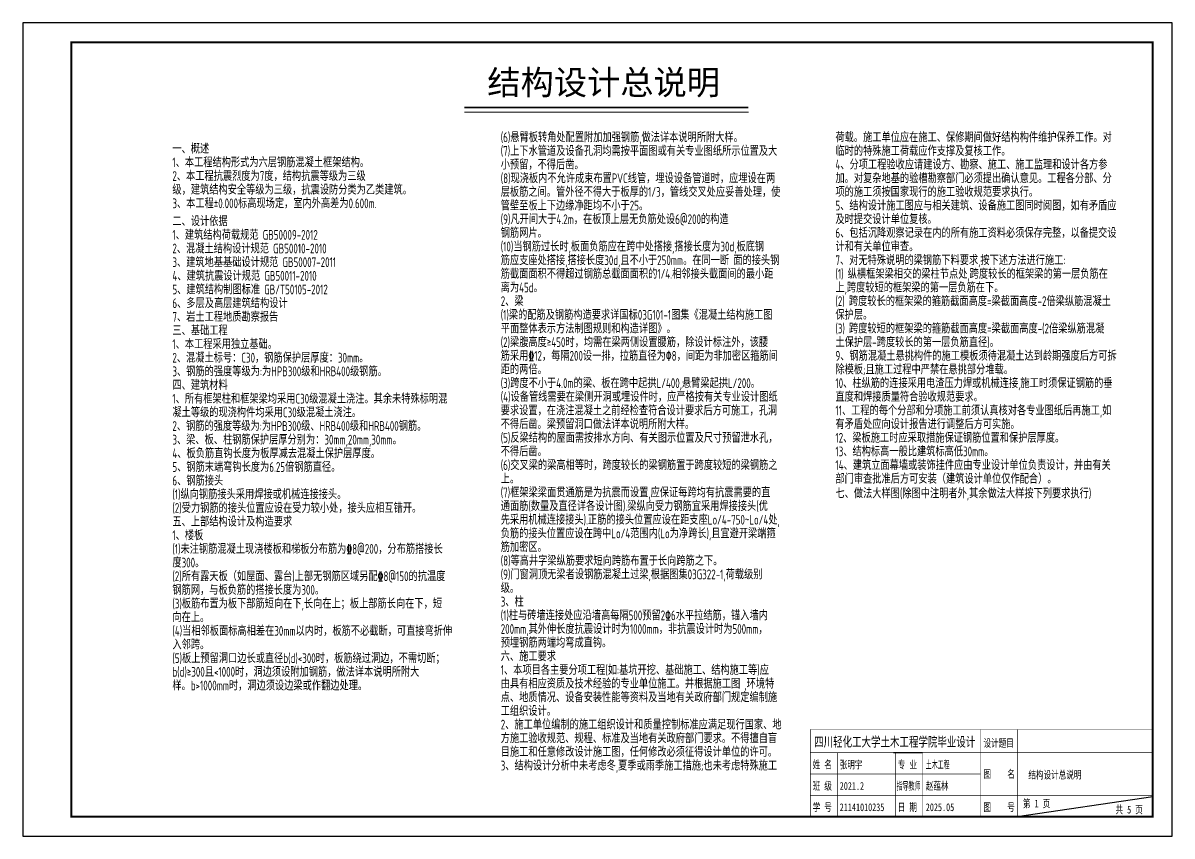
# Model space of a CAD drawing. Extents: x -404739 to -342866, y 27484 to 252481.
# Drawn here: x -402266 to -342866, y 210481 to 252481 of the extents above; entities that cross this region are included whole.
import ezdxf

# ---------------------------------------------------------------- set-up
doc = ezdxf.new("R2010")
doc.units = 0
doc.header["$LTSCALE"] = 1000
doc.header["$MEASUREMENT"] = 0
doc.layers.add('4', color=4, linetype='Continuous', lineweight=5)
for name, color, linetype in [('PUB_TITLE', 4, 'Continuous'), ('TEXT', 7, 'Continuous'), ('TK', 4, 'Continuous'), ('TXT', 7, 'Continuous'), ('文字', 7, 'Continuous')]:
    doc.layers.add(name, color=color, linetype=linetype)
doc.styles.add('TCCAD_Dimension', font='Tssdeng.shx', dxfattribs={"width": 0.7, "bigfont": 'hztxt.shx'})
doc.styles.add('TK', font='', dxfattribs={"width": 0.8})
doc.styles.add('标题1', font='simhei.ttf', dxfattribs={"width": 1.5})
doc.styles.add('黑体', font='simhei.ttf')
doc.styles.get('TK').set_extended_font_data('宋体')

msp = doc.modelspace()

# ---------------------------------------------------------------- linework, layer by layer
for p, q in [((-355765.5, 214780.5), (-357265.5, 214780.5)), ((-350865.5, 211480.5), (-343865.5, 212524.8))]:
    msp.add_line(p, q)
at = {"layer": '4', "color": 7, "linetype": 'ByBlock'}
msp.add_line((-379442.3, 247871.6), (-364761.7, 247871.6), dxfattribs=at)
at = {"layer": '4', "color": 7, "linetype": 'ByBlock', "const_width": 84}
msp.add_lwpolyline([(-379448.5, 248108), (-364761.7, 248108)], dxfattribs=at)
at = {"layer": 'PUB_TITLE'}
msp.add_lwpolyline([(-402265.5, 210480.5), (-342865.5, 210480.5), (-342865.5, 252480.5), (-402265.5, 252480.5)], close=True, dxfattribs=at)
at = {"layer": 'PUB_TITLE', "const_width": 100}
msp.add_lwpolyline([(-399765.5, 211480.5), (-343865.5, 211480.5), (-343865.5, 251480.5), (-399765.5, 251480.5)], close=True, dxfattribs=at)
at = {"layer": '文字', "color": 0, "const_width": 30}
for points in [[(-361565.5, 215980.5), (-343865.5, 215980.5), (-343865.5, 211480.5), (-361565.5, 211480.5), (-361565.5, 215980.5)], [(-352765.5, 215980.5), (-352765.5, 211480.5)], [(-350865.5, 215980.5), (-350865.5, 211480.5)], [(-361565.5, 214780.5), (-343865.5, 214780.5)], [(-357165.5, 214780.5), (-357165.5, 211480.5)], [(-355765.5, 214780.5), (-355765.5, 211480.5)], [(-361565.5, 213680.5), (-352765.5, 213680.5)], [(-361565.5, 212580.5), (-343865.5, 212580.5)]]:
    msp.add_lwpolyline(points, dxfattribs=at)
at = {"layer": '文字', "color": 0, "const_width": 30, "elevation": 0}
msp.add_lwpolyline([(-360165.5, 214780.5), (-360165.5, 211480.5)], dxfattribs=at)

# ---------------------------------------------------------------- texts
at = {"layer": 'TEXT', "style": 'TCCAD_Dimension', "width": 0.7}
for s, p in [('(6)悬臂板转角处配置附加加强钢筋,做法详本说明所附大样。', (-377568.3, 246324.6)), ('一、概述', (-394541.5, 245734.2)), ('临时的特殊施工荷载应作支撑及复核工作。', (-360265.8, 245619)), ('1、本工程结构形式为六层钢筋混凝土框架结构。', (-394541.5, 245028.6)), ('小预留，不得后凿。', (-377568.3, 244913.4)), ('级，建筑结构安全等级为三级，抗震设防分类为乙类建筑。', (-394541.5, 243617.4)), ('项的施工须按国家现行的施工验收规范要求执行。', (-360265.8, 243502.2)), ('3、本工程%%P0.000标高现场定，室内外高差为0.600m.', (-394541.5, 242911.8)), ('管壁至板上下边缘净距均不小于25。', (-377568.3, 242796.6)), ('二、设计依据', (-394541.5, 241989)), ('及时提交设计单位复核。', (-360265.8, 242091)), ('1、建筑结构荷载规范 GB50009-2012', (-394541.5, 241283.4)), ('计和有关单位审查。', (-360265.8, 240679.8)), ('2、混凝土结构设计规范 GB50010-2010', (-394541.5, 240577.8)), ('3、建筑地基基础设计规范 GB50007-2011', (-394541.5, 239872.2)), ('7、对无特殊说明的梁钢筋下料要求,按下述方法进行施工:', (-360265.8, 239974.2)), ('4、建筑抗震设计规范 GB50011-2010', (-394541.5, 239166.6)), ('5、建筑结构制图标准 GB/T50105-2012', (-394541.5, 238461)), ('离为45d。', (-377568.3, 238563)), ('上,跨度较短的框架梁的第一层负筋在下。', (-360265.8, 238563)), ('6、多层及高层建筑结构设计', (-394541.5, 237755.4)), ('2、梁', (-377568.3, 237857.4)), ('7、岩土工程地质勘察报告', (-394541.5, 237049.8)), ('保护层。', (-360265.8, 237151.8)), ('平面整体表示方法制图规则和构造详图》。', (-377568.3, 236446.2)), ('三、基础工程', (-394541.5, 236344.2)), ('1、本工程采用独立基础。', (-394541.5, 235638.6)), ('土保护层-跨度较长的第一层负筋直径)。', (-360265.8, 235740.6)), ('2、混凝土标号：C30，钢筋保护层厚度：30mm。', (-394541.5, 234937.2)), ('3、钢筋的强度等级为:为HPB300级和HRB400级钢筋。', (-394541.5, 234231.6)), ('距的两倍。', (-377568.3, 234329.4)), ('除模板;且施工过程中严禁在悬挑部分堆载。', (-360265.8, 234329.4)), ('四、建筑材料', (-394541.5, 233526)), ('(3)跨度不小于4.0m的梁、板在跨中起拱L/400,悬臂梁起拱L/200。', (-377568.3, 233623.8)), ('直度和焊接质量符合验收规范要求。', (-360265.8, 232918.2)), ('凝土等级的现浇构件均采用C30级混凝土浇注。', (-394541.5, 232114.8)), ('2、钢筋的强度等级为:为HPB300级、HRB400级和HRB400钢筋。', (-394541.5, 231409.2)), ('不得后凿。梁预留洞口做法详本说明所附大样。', (-377568.3, 231507)), ('有矛盾处应向设计报告进行调整后方可实施。', (-360265.8, 231507)), ('3、梁、板、柱钢筋保护层厚分别为：30mm,20mm,30mm。', (-394541.5, 230703.6)), ('12、梁板施工时应采取措施保证钢筋位置和保护层厚度。', (-360265.8, 230801.4)), ('4、板负筋直钩长度为板厚减去混凝土保护层厚度。', (-394541.5, 229998)), ('不得后凿。', (-377568.3, 230095.8)), ('13、结构标高一般比建筑标高低30mm。', (-360265.8, 230095.8)), ('5、钢筋末端弯钩长度为6.25倍钢筋直径。', (-394541.5, 229292.4)), ('6、钢筋接头', (-394541.5, 228586.8)), ('上。', (-377568.3, 228684.6)), ('部门审查批准后方可安装（建筑设计单位仅作配合）。', (-360265.8, 228684.6)), ('(1)纵向钢筋接头采用焊接或机械连接接头。', (-394541.5, 227881.2)), ('(2)受力钢筋的接头位置应设在受力较小处，接头应相互错开。', (-394541.5, 227175.6)), ('五、上部结构设计及构造要求', (-394541.5, 226470)), ('1、楼板', (-394541.5, 225764.4)), ('筋加密区。', (-377568.3, 225156.6)), ('度300。 ', (-394541.5, 224353.2)), ('(8)等高井字梁纵筋要求短向跨筋布置于长向跨筋之下。', (-377568.3, 224451)), ('钢筋网，与板负筋的搭接长度为300。                     ', (-394541.5, 222942)), ('级。', (-377568.3, 223039.8)), ('3、柱', (-377568.3, 222334.2)), ('向在上。', (-394541.5, 221530.8)), ('入邻跨。', (-394541.5, 220119.6)), ('预埋钢筋两端均弯成直钩。', (-377568.3, 220217.4)), ('六、施工要求', (-377568.3, 219511.8)), ('样。b>1000mm时，洞边须设边梁或作翻边处理。', (-394541.5, 218002.8)), ('工组织设计。', (-377568.3, 216689.4)), ('目施工和任意修改设计施工图，任何修改必须征得设计单位的许可。', (-377568.3, 214572.6))]:
    msp.add_text(s, height=504, dxfattribs=at).set_placement(p)
at = {"layer": 'TEXT', "ltscale": 99, "style": 'TCCAD_Dimension', "width": 0.7}
for s, p in [('荷载。施工单位应在施工、保修期间做好结构构件维护保养工作。对', (-360265.8, 246324.6)), ('(7)上下水管道及设备孔洞均需按平面图或有关专业图纸所示位置及大', (-377568.3, 245619)), ('4、分项工程验收应请建设方、勘察、施工、施工监理和设计各方参', (-360265.8, 244913.4)), ('2、本工程抗震烈度为7度，结构抗震等级为三级', (-394541.5, 244323)), ('(8)现浇板内不允许成束布置PVC线管，埋设设备管道时，应埋设在两', (-377568.3, 244207.8)), ('加。对复杂地基的验槽勘察部门必须提出确认意见。工程各分部、分', (-360265.8, 244207.8)), ('层板筋之间。管外径不得大于板厚的1/3，管线交叉处应妥善处理，使', (-377568.3, 243502.2)), ('5、结构设计施工图应与相关建筑、设备施工图同时阅图，如有矛盾应', (-360265.8, 242796.6)), ('(9)凡开间大于4.2m，在板顶上层无负筋处设6@200的构造', (-377568.3, 242091)), ('钢筋网片。', (-377568.3, 241385.4)), ('6、包括沉降观察记录在内的所有施工资料必须保存完整，以备提交设', (-360265.8, 241385.4)), ('(10)当钢筋过长时,板面负筋应在跨中处搭接,搭接长度为30d,板底钢', (-377568.3, 240679.8)), ('筋应支座处搭接,搭接长度30d,且不小于250mm。在同一断 面的接头钢', (-377568.3, 239974.2)), ('筋截面面积不得超过钢筋总截面面积的1/4.相邻接头截面间的最小距', (-377568.3, 239268.6)), ('(1) 纵横框架梁相交的梁柱节点处,跨度较长的框架梁的第一层负筋在', (-360265.8, 239268.6)), ('(2) 跨度较长的框架梁的箍筋截面高度=梁截面高度-2倍梁纵筋混凝土', (-360265.8, 237857.4)), ('(1)梁的配筋及钢筋构造要求详国标03G101-1图集《混凝土结构施工图', (-377568.3, 237151.8)), ('(3) 跨度较短的框架梁的箍筋截面高度=梁截面高度-(2倍梁纵筋混凝', (-360265.8, 236446.2)), ('(2)梁腹高度%%147450时，均需在梁两侧设置腰筋，除设计标注外，该腰', (-377568.3, 235740.6)), ('筋采用%%13212，每隔200设一排，拉筋直径为%%1308，间距为非加密区箍筋间', (-377568.3, 235035)), ('9、钢筋混凝土悬挑构件的施工模板须待混凝土达到龄期强度后方可拆', (-360265.8, 235035)), ('10、柱纵筋的连接采用电渣压力焊或机械连接,施工时须保证钢筋的垂', (-360265.8, 233623.8)), ('(4)设备管线需要在梁侧开洞或埋设件时，应严格按有关专业设计图纸', (-377568.3, 232918.2)), ('1、所有框架柱和框架梁均采用C30级混凝土浇注。其余未特殊标明混', (-394541.5, 232820.4)), ('要求设置，在浇注混凝土之前经检查符合设计要求后方可施工，孔洞', (-377568.3, 232212.6)), ('11、工程的每个分部和分项施工前须认真核对各专业图纸后再施工,如', (-360265.8, 232212.6)), ('(5)反梁结构的屋面需按排水方向、有关图示位置及尺寸预留泄水孔，', (-377568.3, 230801.4)), ('(6)交叉梁的梁高相等时，跨度较长的梁钢筋置于跨度较短的梁钢筋之', (-377568.3, 229390.2)), ('14、建筑立面幕墙或装饰挂件应由专业设计单位负责设计，并由有关', (-360265.8, 229390.2)), ('(7)框架梁梁面贯通筋是为抗震而设置,应保证每跨均有抗震需要的直', (-377568.3, 227979)), ('七、做法大样图(除图中注明者外,其余做法大样按下列要求执行)', (-360265.8, 227929.8)), ('通面筋(数量及直径详各设计图).梁纵向受力钢筋宜采用焊接接头(优', (-377568.3, 227273.4)), ('先采用机械连接接头).正筋的接头位置应设在距支座L%%142o%%143/4-750~L%%142o%%143/4处,', (-377568.3, 226567.8)), ('负筋的接头位置应设在跨中L%%142o%%143/4范围内(L%%142o%%143为净跨长),且宜避开梁端箍', (-377568.3, 225862.2)), ('(1)未注钢筋混凝土现浇楼板和梯板分布筋为%%1328@200，分布筋搭接长', (-394541.5, 225058.8)), ('(2)所有露天板（如屋面、露台)上部无钢筋区域另配%%1328@150的抗温度', (-394541.5, 223647.6)), ('(9)门窗洞顶无梁者设钢筋混凝土过梁,根据图集03G322-1,荷载级别 ', (-377568.3, 223745.4)), ('(3)板筋布置为板下部筋短向在下,长向在上；板上部筋长向在下，短', (-394541.5, 222236.4)), ('(1)柱与砖墙连接处应沿墙高每隔500预留2%%1316水平拉结筋，锚入墙内', (-377568.3, 221628.6)), ('(4)当相邻板面标高相差在30mm以内时，板筋不必截断，可直接弯折伸', (-394541.5, 220825.2)), ('200mm,其外伸长度抗震设计时为1000mm，非抗震设计时为500mm，', (-377568.3, 220923)), ('(5)板上预留洞口边长或直径b(d)<300时，板筋绕过洞边，不需切断；', (-394541.5, 219414)), ('b(d)%%147300且<1000时，洞边须设附加钢筋，做法详本说明所附大', (-394541.5, 218708.4)), ('1、本项目各主要分项工程(如:基坑开挖、基础施工、结构施工等)应', (-377568.3, 218806.2)), ('由具有相应资质及技术经验的专业单位施工。并根据施工图 ,环境特', (-377568.3, 218100.6)), ('点、地质情况、设备安装性能等资料及当地有关政府部门规定编制施', (-377568.3, 217395)), ('2、施工单位编制的施工组织设计和质量控制标准应满足现行国家、地', (-377568.3, 215983.8)), ('方施工验收规范、规程、标准及当地有关政府部门要求。不得擅自盲', (-377568.3, 215278.2)), ('3、结构设计分析中未考虑冬,夏季或雨季施工措施;也未考虑特殊施工', (-377568.3, 213867))]:
    msp.add_text(s, height=504, dxfattribs=at).set_placement(p)
at = {"layer": 'TK', "color": 0, "style": 'TK'}
for s, width, p in [('设计题目', 0.7, (-352611.3, 215083, 0)), ('姓 名', 0.7, (-361441.7, 213967.5, 0)), ('专 业', 0.7, (-357042.1, 213967.5, 0)), ('土木工程', 0.55, (-355593.1, 213967.5, 0)), ('图    名', 0.7, (-352611.3, 213480.4, 0)), ('班 级', 0.7, (-361441.7, 212867.5, 0)), ('指导教师', 0.55, (-357102.2, 212867.5, 0)), ('学 号', 0.7, (-361441.7, 211767.5, 0)), ('日 期', 0.7, (-357042.1, 211767.5, 0)), ('图    号', 0.7, (-352611.3, 211767.5, 0))]:
    msp.add_text(s, height=400, dxfattribs=dict(at, width=width)).set_placement(p)
at = {"layer": 'TK', "color": 1, "style": 'TK', "width": 0.7}
for s, p in [('张明宇', (-360041.2, 213967.5, 0)), ('结构设计总说明', (-350290.5, 213441.9, 0)), ('2021.2', (-360041.2, 212867.5, 0)), ('赵蕴林', (-355593.1, 212867.5, 0)), ('21141010235', (-360041.2, 211767.5, 0)), ('2025.05', (-355593.1, 211767.5, 0)), ('第 1 页', (-350573.7, 211957.2, 0)), ('共 5 页', (-345787.7, 211646.3))]:
    msp.add_text(s, height=400, dxfattribs=at).set_placement(p)
at = {"layer": 'TXT', "style": '黑体'}
msp.add_text('结构设计总说明', height=1260, dxfattribs=at).set_placement((-378262, 248782, 1941.3))
at = {"layer": '文字', "color": 0, "style": '标题1', "width": 0.7}
msp.add_text('四川轻化工大学土木工程学院毕业设计', height=500, dxfattribs=at).set_placement((-361364.6, 215100.3, 15131869.8))

doc.saveas('drawing.dxf')
